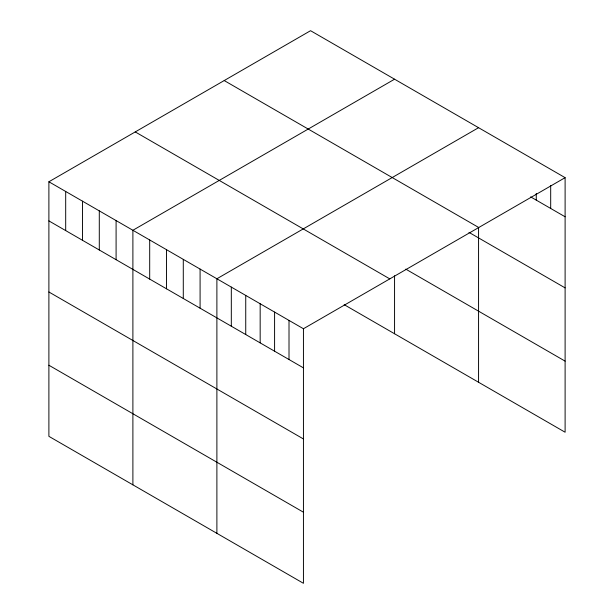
<?xml version="1.0" encoding="UTF-8"?>
<svg xmlns="http://www.w3.org/2000/svg" width="614" height="614" viewBox="0 0 614 614"><rect width="100%" height="100%" fill="white"/><g stroke="black" fill="none" stroke-linecap="round" stroke-linejoin="round"><path stroke-width="0.92" d="M565.11 177.661L303.439 328.743L303.439 583.3L48.89 436.339L48.89 181.775L310.561 30.7L565.11 177.661L565.11 432.225L344.162 304.659M394.564 79.198L132.893 230.273L132.893 484.837M478.567 127.697L216.888 278.771L216.888 533.336M530.657 196.887L565.11 216.78M224.21 80.557L478.759 227.518M468.966 232.368L565.11 287.882M405.762 269.132L565.11 361.132M135.241 131.918L389.79 278.886M48.89 181.775L303.439 328.743M48.89 220.894L303.439 367.863M48.89 291.988L303.439 438.956M48.89 365.238L303.439 512.206M550.689 185.558L550.689 208.453M536.26 193.448L536.26 200.126M478.567 227.617L478.567 382.253M394.564 275.763L394.564 333.755M289.01 320.408L289.01 359.528M274.588 312.081L274.588 351.2M260.167 303.753L260.167 342.873M245.738 295.426L245.738 334.546M231.317 287.099L231.317 326.218M200.087 269.07L200.087 308.19M183.287 259.377L183.287 298.496M166.486 249.675L166.486 288.795M149.693 239.974L149.693 279.094M116.092 220.572L116.092 259.691M99.291 210.878L99.291 249.998M82.491 201.177L82.491 240.297M65.69 191.476L65.69 230.595"/></g></svg>
